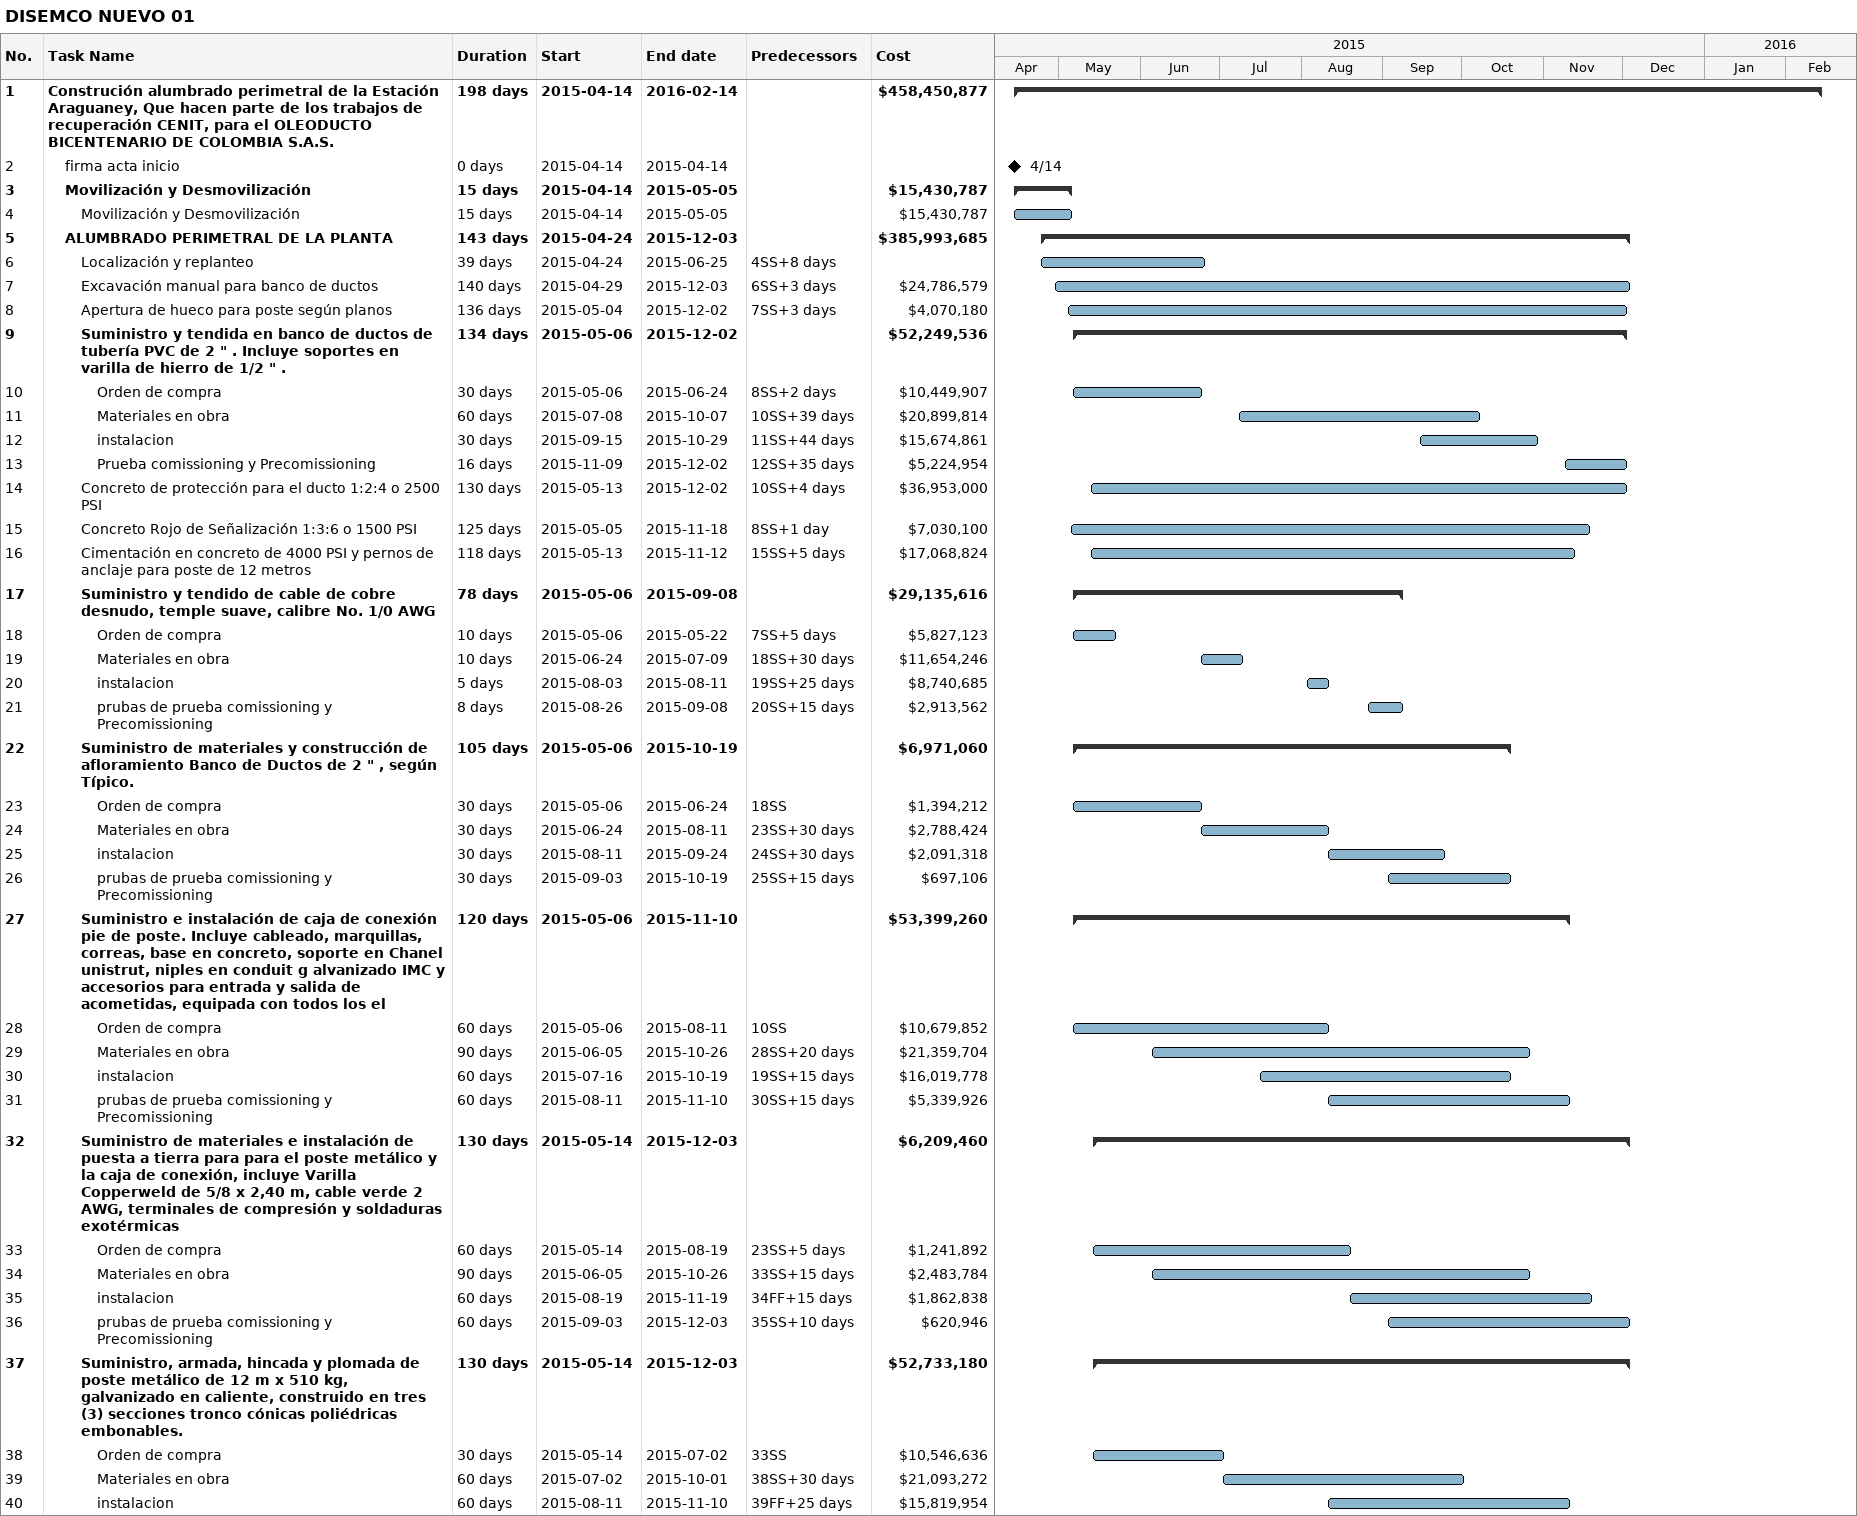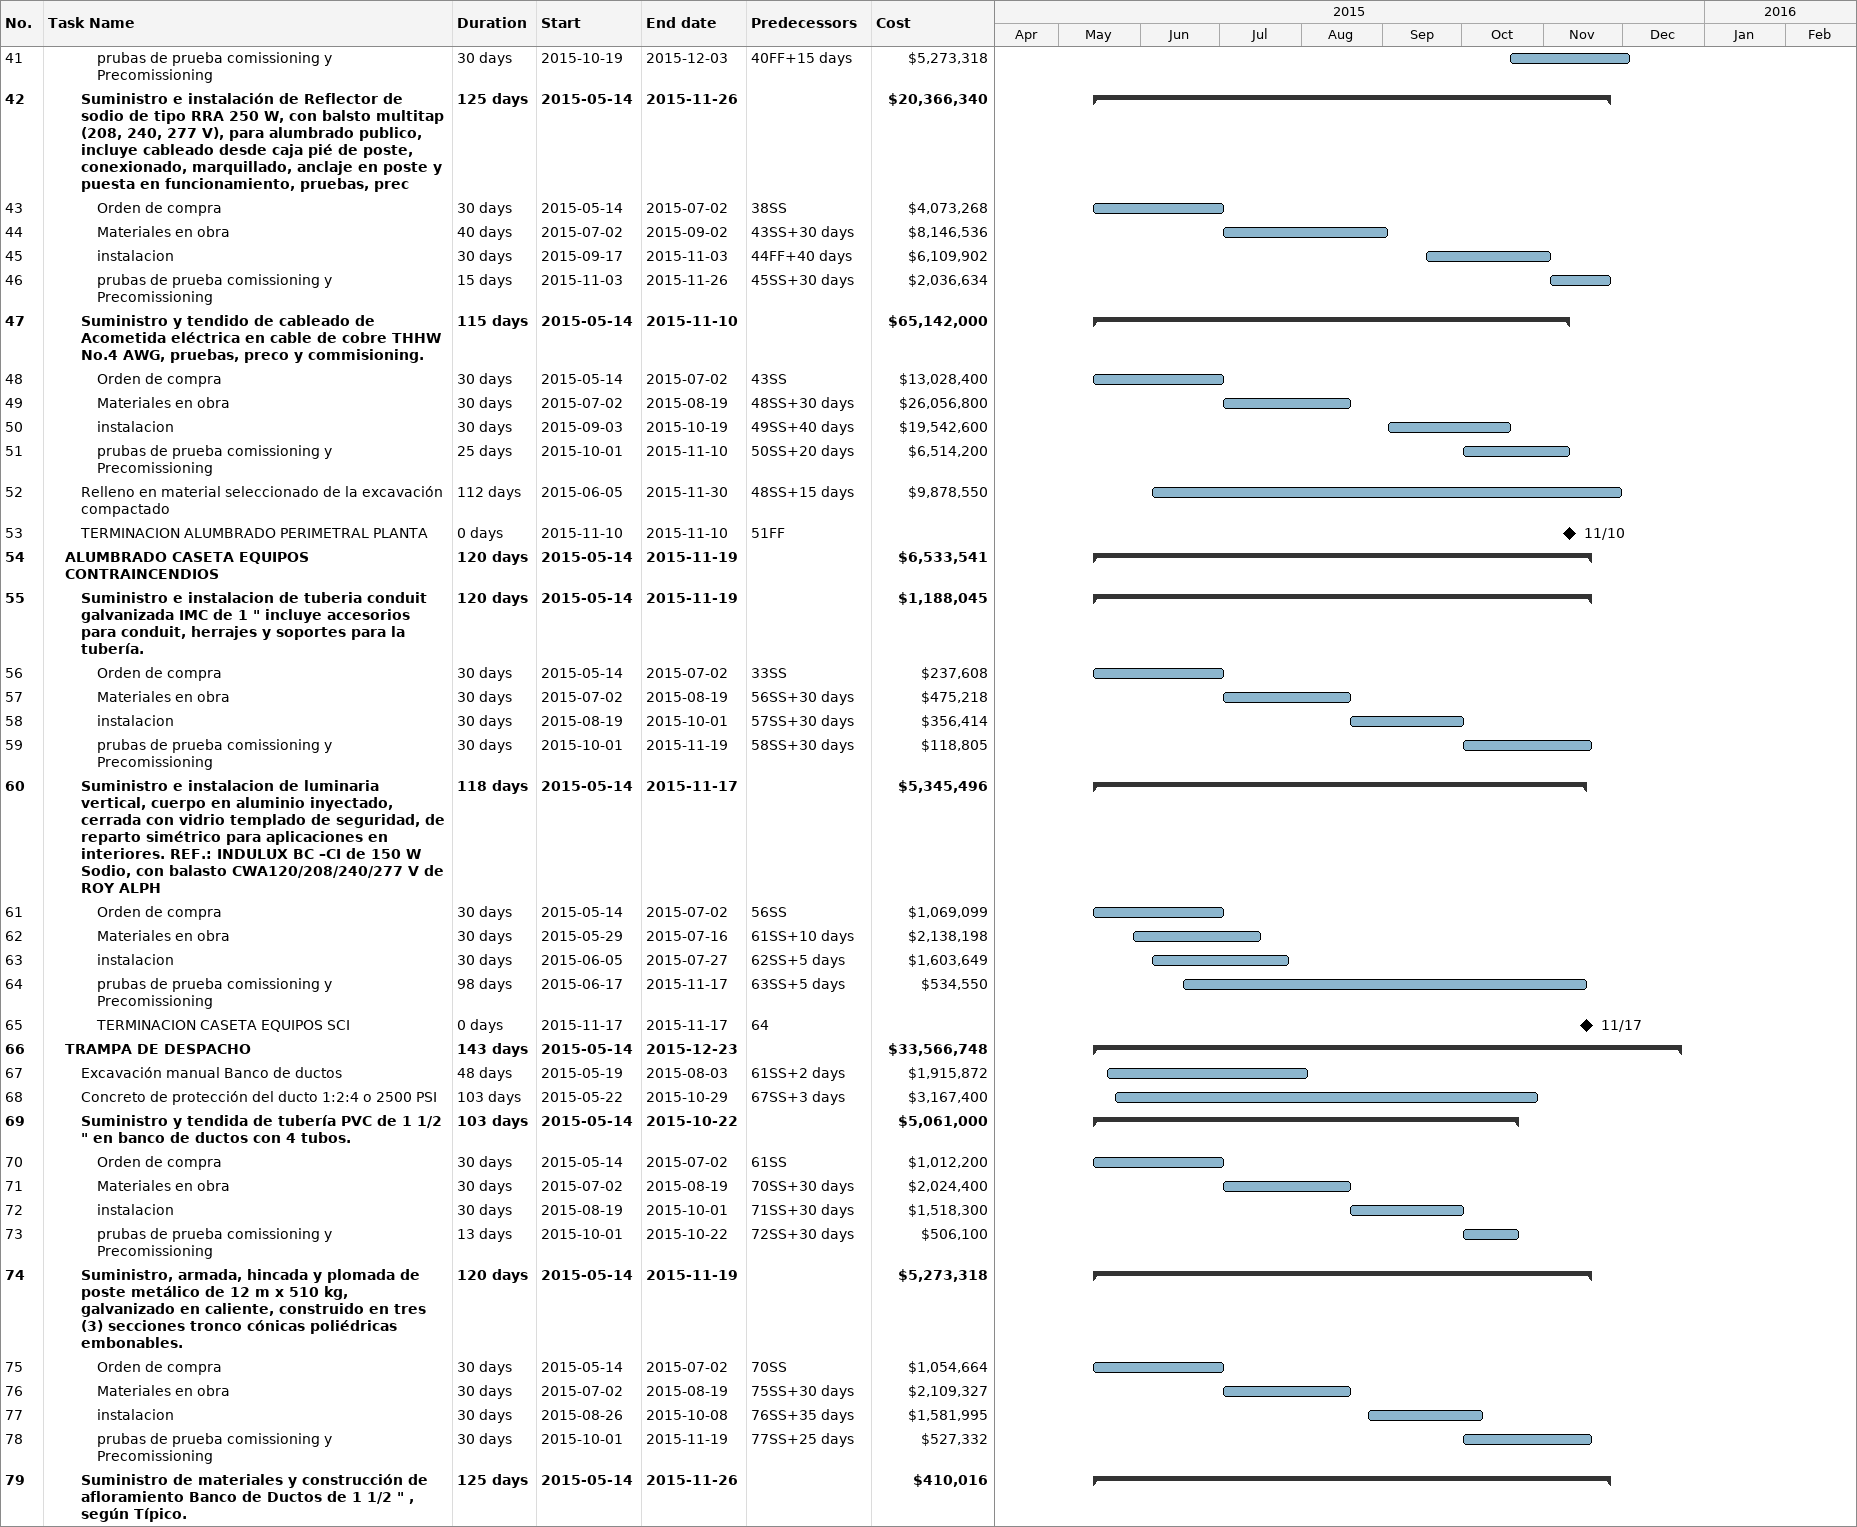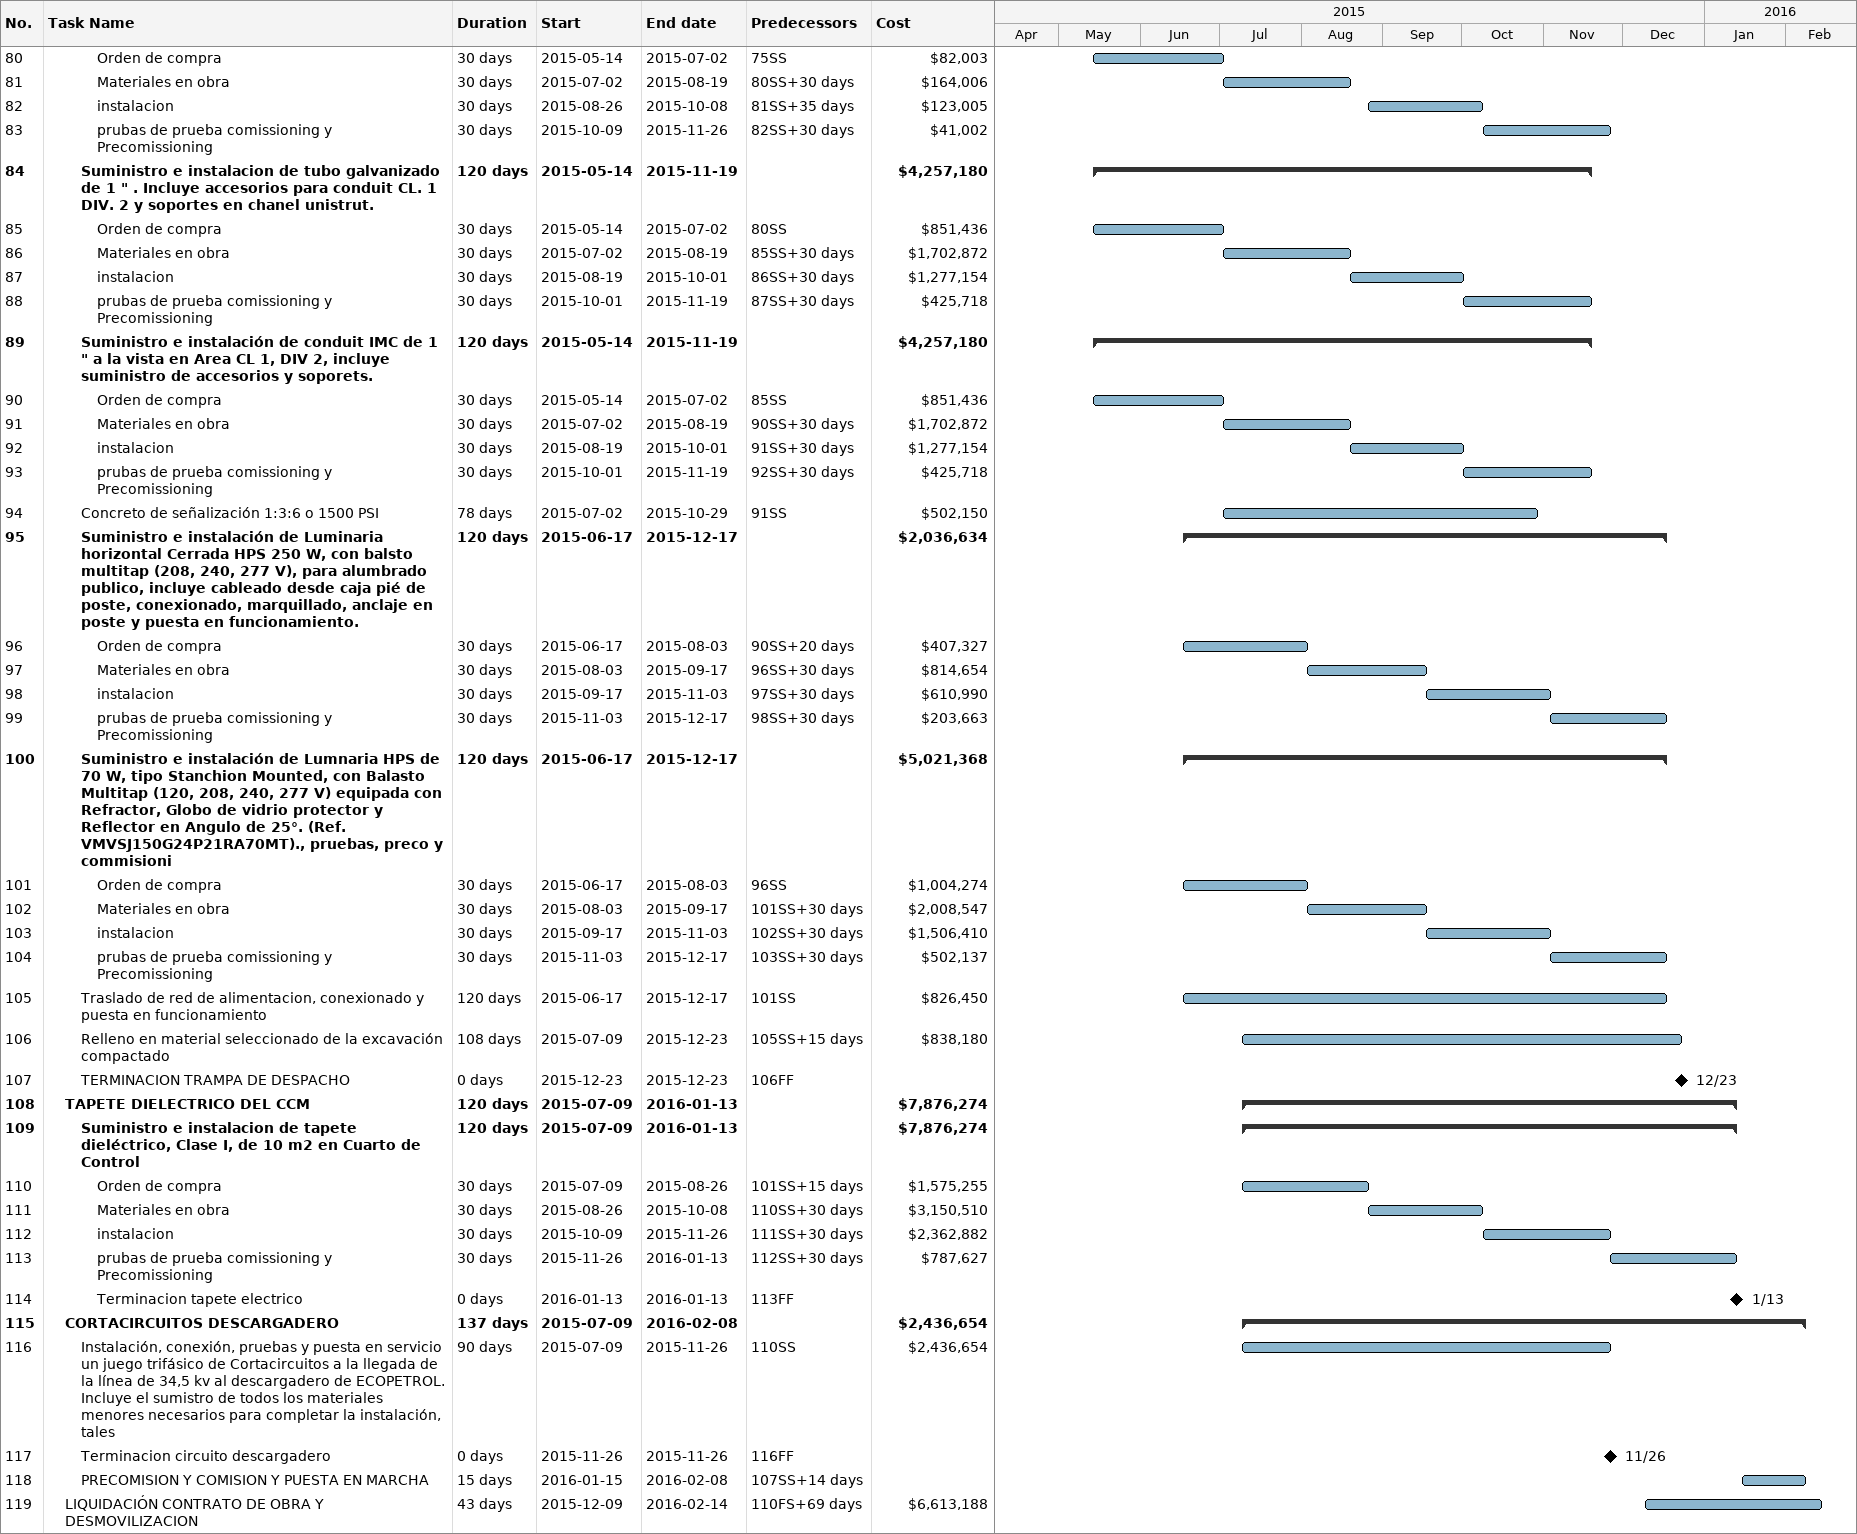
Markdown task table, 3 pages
DISEMCO NUEVO 01

| ID | Level | Task | Duration | Start | Finish | Predecessors | Cost ($) |
|---|---|---|---|---|---|---|---|
| 1 | 1 | **Construción alumbrado perimetral de la Estación Araguaney, Que hacen parte de los trabajos de recuperación CENIT, para el OLEODUCTO BICENTENARIO DE COLOMBIA S.A.S.** | 198d | 2015-04-14 | 2016-02-14 |  | 458450877 |
| 2 | 2 | firma acta inicio | 0d | 2015-04-14 | 2015-04-14 |  |  |
| 3 | 2 | **Movilización y Desmovilización** | 15d | 2015-04-14 | 2015-05-05 |  | 15430787 |
| 4 | 3 | Movilización y Desmovilización | 15d | 2015-04-14 | 2015-05-05 |  | 15430787 |
| 5 | 2 | **ALUMBRADO PERIMETRAL DE LA PLANTA** | 143d | 2015-04-24 | 2015-12-03 |  | 385993685 |
| 6 | 3 | Localización y replanteo | 39d | 2015-04-24 | 2015-06-25 | 4SS+8d |  |
| 7 | 3 | Excavación manual para banco de ductos | 140d | 2015-04-29 | 2015-12-03 | 6SS+3d | 24786579 |
| 8 | 3 | Apertura de hueco para poste según planos | 136d | 2015-05-04 | 2015-12-02 | 7SS+3d | 4070180 |
| 9 | 3 | **Suministro y tendida en banco de ductos de tubería PVC de 2 " . Incluye soportes en varilla de hierro de 1/2 " .** | 134d | 2015-05-06 | 2015-12-02 |  | 52249536 |
| 10 | 4 | Orden de compra | 30d | 2015-05-06 | 2015-06-24 | 8SS+2d | 10449907 |
| 11 | 4 | Materiales en obra | 60d | 2015-07-08 | 2015-10-07 | 10SS+39d | 20899814 |
| 12 | 4 | instalacion | 30d | 2015-09-15 | 2015-10-29 | 11SS+44d | 15674861 |
| 13 | 4 | Prueba comissioning y Precomissioning | 16d | 2015-11-09 | 2015-12-02 | 12SS+35d | 5224954 |
| 14 | 3 | Concreto de protección para el ducto 1:2:4 o 2500 PSI | 130d | 2015-05-13 | 2015-12-02 | 10SS+4d | 36953000 |
| 15 | 3 | Concreto Rojo de Señalización 1:3:6 o 1500 PSI | 125d | 2015-05-05 | 2015-11-18 | 8SS+1d | 7030100 |
| 16 | 3 | Cimentación en concreto de 4000 PSI y pernos de anclaje para poste de 12 metros | 118d | 2015-05-13 | 2015-11-12 | 15SS+5d | 17068824 |
| 17 | 3 | **Suministro y tendido de cable de cobre desnudo, temple suave, calibre No. 1/0 AWG** | 78d | 2015-05-06 | 2015-09-08 |  | 29135616 |
| 18 | 4 | Orden de compra | 10d | 2015-05-06 | 2015-05-22 | 7SS+5d | 5827123 |
| 19 | 4 | Materiales en obra | 10d | 2015-06-24 | 2015-07-09 | 18SS+30d | 11654246 |
| 20 | 4 | instalacion | 5d | 2015-08-03 | 2015-08-11 | 19SS+25d | 8740685 |
| 21 | 4 | prubas de prueba comissioning y Precomissioning | 8d | 2015-08-26 | 2015-09-08 | 20SS+15d | 2913562 |
| 22 | 3 | **Suministro de materiales y construcción de afloramiento Banco de Ductos de 2 " , según Típico.** | 105d | 2015-05-06 | 2015-10-19 |  | 6971060 |
| 23 | 4 | Orden de compra | 30d | 2015-05-06 | 2015-06-24 | 18SS | 1394212 |
| 24 | 4 | Materiales en obra | 30d | 2015-06-24 | 2015-08-11 | 23SS+30d | 2788424 |
| 25 | 4 | instalacion | 30d | 2015-08-11 | 2015-09-24 | 24SS+30d | 2091318 |
| 26 | 4 | prubas de prueba comissioning y Precomissioning | 30d | 2015-09-03 | 2015-10-19 | 25SS+15d | 697106 |
| 27 | 3 | **Suministro e instalación de caja de conexión pie de poste. Incluye cableado, marquillas, correas, base en concreto, soporte en Chanel unistrut, niples en conduit g alvanizado IMC y accesorios para entrada y salida de acometidas, equipada con todos los el** | 120d | 2015-05-06 | 2015-11-10 |  | 53399260 |
| 28 | 4 | Orden de compra | 60d | 2015-05-06 | 2015-08-11 | 10SS | 10679852 |
| 29 | 4 | Materiales en obra | 90d | 2015-06-05 | 2015-10-26 | 28SS+20d | 21359704 |
| 30 | 4 | instalacion | 60d | 2015-07-16 | 2015-10-19 | 19SS+15d | 16019778 |
| 31 | 4 | prubas de prueba comissioning y Precomissioning | 60d | 2015-08-11 | 2015-11-10 | 30SS+15d | 5339926 |
| 32 | 3 | **Suministro de materiales e instalación de puesta a tierra para para el poste metálico y la caja de conexión, incluye Varilla Copperweld de 5/8 x 2,40 m, cable verde 2 AWG, terminales de compresión y soldaduras exotérmicas** | 130d | 2015-05-14 | 2015-12-03 |  | 6209460 |
| 33 | 4 | Orden de compra | 60d | 2015-05-14 | 2015-08-19 | 23SS+5d | 1241892 |
| 34 | 4 | Materiales en obra | 90d | 2015-06-05 | 2015-10-26 | 33SS+15d | 2483784 |
| 35 | 4 | instalacion | 60d | 2015-08-19 | 2015-11-19 | 34FF+15d | 1862838 |
| 36 | 4 | prubas de prueba comissioning y Precomissioning | 60d | 2015-09-03 | 2015-12-03 | 35SS+10d | 620946 |
| 37 | 3 | **Suministro, armada, hincada y plomada de poste metálico de 12 m x 510 kg, galvanizado en caliente, construido en tres (3) secciones tronco cónicas poliédricas embonables.** | 130d | 2015-05-14 | 2015-12-03 |  | 52733180 |
| 38 | 4 | Orden de compra | 30d | 2015-05-14 | 2015-07-02 | 33SS | 10546636 |
| 39 | 4 | Materiales en obra | 60d | 2015-07-02 | 2015-10-01 | 38SS+30d | 21093272 |
| 40 | 4 | instalacion | 60d | 2015-08-11 | 2015-11-10 | 39FF+25d | 15819954 |
| 41 | 4 | prubas de prueba comissioning y Precomissioning | 30d | 2015-10-19 | 2015-12-03 | 40FF+15d | 5273318 |
| 42 | 3 | **Suministro e instalación de Reflector de sodio de tipo RRA 250 W, con balsto multitap (208, 240, 277 V), para alumbrado publico, incluye cableado desde caja pié de poste, conexionado, marquillado, anclaje en poste y puesta en funcionamiento, pruebas, prec** | 125d | 2015-05-14 | 2015-11-26 |  | 20366340 |
| 43 | 4 | Orden de compra | 30d | 2015-05-14 | 2015-07-02 | 38SS | 4073268 |
| 44 | 4 | Materiales en obra | 40d | 2015-07-02 | 2015-09-02 | 43SS+30d | 8146536 |
| 45 | 4 | instalacion | 30d | 2015-09-17 | 2015-11-03 | 44FF+40d | 6109902 |
| 46 | 4 | prubas de prueba comissioning y Precomissioning | 15d | 2015-11-03 | 2015-11-26 | 45SS+30d | 2036634 |
| 47 | 3 | **Suministro y tendido de cableado de Acometida eléctrica en cable de cobre THHW No.4 AWG, pruebas, preco y commisioning.** | 115d | 2015-05-14 | 2015-11-10 |  | 65142000 |
| 48 | 4 | Orden de compra | 30d | 2015-05-14 | 2015-07-02 | 43SS | 13028400 |
| 49 | 4 | Materiales en obra | 30d | 2015-07-02 | 2015-08-19 | 48SS+30d | 26056800 |
| 50 | 4 | instalacion | 30d | 2015-09-03 | 2015-10-19 | 49SS+40d | 19542600 |
| 51 | 4 | prubas de prueba comissioning y Precomissioning | 25d | 2015-10-01 | 2015-11-10 | 50SS+20d | 6514200 |
| 52 | 3 | Relleno en material seleccionado de la excavación compactado | 112d | 2015-06-05 | 2015-11-30 | 48SS+15d | 9878550 |
| 53 | 3 | TERMINACION ALUMBRADO PERIMETRAL PLANTA | 0d | 2015-11-10 | 2015-11-10 | 51FF |  |
| 54 | 2 | **ALUMBRADO CASETA EQUIPOS CONTRAINCENDIOS** | 120d | 2015-05-14 | 2015-11-19 |  | 6533541 |
| 55 | 3 | **Suministro e instalacion de tuberia conduit galvanizada IMC de 1 " incluye accesorios para conduit, herrajes y soportes para la tubería.** | 120d | 2015-05-14 | 2015-11-19 |  | 1188045 |
| 56 | 4 | Orden de compra | 30d | 2015-05-14 | 2015-07-02 | 33SS | 237608 |
| 57 | 4 | Materiales en obra | 30d | 2015-07-02 | 2015-08-19 | 56SS+30d | 475218 |
| 58 | 4 | instalacion | 30d | 2015-08-19 | 2015-10-01 | 57SS+30d | 356414 |
| 59 | 4 | prubas de prueba comissioning y Precomissioning | 30d | 2015-10-01 | 2015-11-19 | 58SS+30d | 118805 |
| 60 | 3 | **Suministro e instalacion de luminaria vertical, cuerpo en aluminio inyectado, cerrada con vidrio templado de seguridad, de reparto simétrico para aplicaciones en interiores. REF.: INDULUX BC –CI de 150 W Sodio, con balasto CWA120/208/240/277 V de ROY ALPH** | 118d | 2015-05-14 | 2015-11-17 |  | 5345496 |
| 61 | 4 | Orden de compra | 30d | 2015-05-14 | 2015-07-02 | 56SS | 1069099 |
| 62 | 4 | Materiales en obra | 30d | 2015-05-29 | 2015-07-16 | 61SS+10d | 2138198 |
| 63 | 4 | instalacion | 30d | 2015-06-05 | 2015-07-27 | 62SS+5d | 1603649 |
| 64 | 4 | prubas de prueba comissioning y Precomissioning | 98d | 2015-06-17 | 2015-11-17 | 63SS+5d | 534550 |
| 65 | 4 | TERMINACION CASETA EQUIPOS SCI | 0d | 2015-11-17 | 2015-11-17 | 64 |  |
| 66 | 2 | **TRAMPA DE DESPACHO** | 143d | 2015-05-14 | 2015-12-23 |  | 33566748 |
| 67 | 3 | Excavación manual Banco de ductos | 48d | 2015-05-19 | 2015-08-03 | 61SS+2d | 1915872 |
| 68 | 3 | Concreto de protección del ducto 1:2:4 o 2500 PSI | 103d | 2015-05-22 | 2015-10-29 | 67SS+3d | 3167400 |
| 69 | 3 | **Suministro y tendida de tubería PVC de 1 1/2 " en banco de ductos con 4 tubos.** | 103d | 2015-05-14 | 2015-10-22 |  | 5061000 |
| 70 | 4 | Orden de compra | 30d | 2015-05-14 | 2015-07-02 | 61SS | 1012200 |
| 71 | 4 | Materiales en obra | 30d | 2015-07-02 | 2015-08-19 | 70SS+30d | 2024400 |
| 72 | 4 | instalacion | 30d | 2015-08-19 | 2015-10-01 | 71SS+30d | 1518300 |
| 73 | 4 | prubas de prueba comissioning y Precomissioning | 13d | 2015-10-01 | 2015-10-22 | 72SS+30d | 506100 |
| 74 | 3 | **Suministro, armada, hincada y plomada de poste metálico de 12 m x 510 kg, galvanizado en caliente, construido en tres (3) secciones tronco cónicas poliédricas embonables.** | 120d | 2015-05-14 | 2015-11-19 |  | 5273318 |
| 75 | 4 | Orden de compra | 30d | 2015-05-14 | 2015-07-02 | 70SS | 1054664 |
| 76 | 4 | Materiales en obra | 30d | 2015-07-02 | 2015-08-19 | 75SS+30d | 2109327 |
| 77 | 4 | instalacion | 30d | 2015-08-26 | 2015-10-08 | 76SS+35d | 1581995 |
| 78 | 4 | prubas de prueba comissioning y Precomissioning | 30d | 2015-10-01 | 2015-11-19 | 77SS+25d | 527332 |
| 79 | 3 | **Suministro de materiales y construcción de afloramiento Banco de Ductos de 1 1/2 " , según Típico.** | 125d | 2015-05-14 | 2015-11-26 |  | 410016 |
| 80 | 4 | Orden de compra | 30d | 2015-05-14 | 2015-07-02 | 75SS | 82003 |
| 81 | 4 | Materiales en obra | 30d | 2015-07-02 | 2015-08-19 | 80SS+30d | 164006 |
| 82 | 4 | instalacion | 30d | 2015-08-26 | 2015-10-08 | 81SS+35d | 123005 |
| 83 | 4 | prubas de prueba comissioning y Precomissioning | 30d | 2015-10-09 | 2015-11-26 | 82SS+30d | 41002 |
| 84 | 3 | **Suministro e instalacion de tubo galvanizado de 1 " . Incluye accesorios para conduit CL. 1 DIV. 2 y soportes en chanel unistrut.** | 120d | 2015-05-14 | 2015-11-19 |  | 4257180 |
| 85 | 4 | Orden de compra | 30d | 2015-05-14 | 2015-07-02 | 80SS | 851436 |
| 86 | 4 | Materiales en obra | 30d | 2015-07-02 | 2015-08-19 | 85SS+30d | 1702872 |
| 87 | 4 | instalacion | 30d | 2015-08-19 | 2015-10-01 | 86SS+30d | 1277154 |
| 88 | 4 | prubas de prueba comissioning y Precomissioning | 30d | 2015-10-01 | 2015-11-19 | 87SS+30d | 425718 |
| 89 | 3 | **Suministro e instalación de conduit IMC de 1 " a la vista en Area CL 1, DIV 2, incluye suministro de accesorios y soporets.** | 120d | 2015-05-14 | 2015-11-19 |  | 4257180 |
| 90 | 4 | Orden de compra | 30d | 2015-05-14 | 2015-07-02 | 85SS | 851436 |
| 91 | 4 | Materiales en obra | 30d | 2015-07-02 | 2015-08-19 | 90SS+30d | 1702872 |
| 92 | 4 | instalacion | 30d | 2015-08-19 | 2015-10-01 | 91SS+30d | 1277154 |
| 93 | 4 | prubas de prueba comissioning y Precomissioning | 30d | 2015-10-01 | 2015-11-19 | 92SS+30d | 425718 |
| 94 | 3 | Concreto de señalización 1:3:6 o 1500 PSI | 78d | 2015-07-02 | 2015-10-29 | 91SS | 502150 |
| 95 | 3 | **Suministro e instalación de Luminaria horizontal Cerrada HPS 250 W, con balsto multitap (208, 240, 277 V), para alumbrado publico, incluye cableado desde caja pié de poste, conexionado, marquillado, anclaje en poste y puesta en funcionamiento.** | 120d | 2015-06-17 | 2015-12-17 |  | 2036634 |
| 96 | 4 | Orden de compra | 30d | 2015-06-17 | 2015-08-03 | 90SS+20d | 407327 |
| 97 | 4 | Materiales en obra | 30d | 2015-08-03 | 2015-09-17 | 96SS+30d | 814654 |
| 98 | 4 | instalacion | 30d | 2015-09-17 | 2015-11-03 | 97SS+30d | 610990 |
| 99 | 4 | prubas de prueba comissioning y Precomissioning | 30d | 2015-11-03 | 2015-12-17 | 98SS+30d | 203663 |
| 100 | 3 | **Suministro e instalación de Lumnaria HPS de 70 W, tipo Stanchion Mounted, con Balasto Multitap (120, 208, 240, 277 V) equipada con Refractor, Globo de vidrio protector y Reflector en Angulo de 25°. (Ref. VMVSJ150G24P21RA70MT)., pruebas, preco y commisioni** | 120d | 2015-06-17 | 2015-12-17 |  | 5021368 |
| 101 | 4 | Orden de compra | 30d | 2015-06-17 | 2015-08-03 | 96SS | 1004274 |
| 102 | 4 | Materiales en obra | 30d | 2015-08-03 | 2015-09-17 | 101SS+30d | 2008547 |
| 103 | 4 | instalacion | 30d | 2015-09-17 | 2015-11-03 | 102SS+30d | 1506410 |
| 104 | 4 | prubas de prueba comissioning y Precomissioning | 30d | 2015-11-03 | 2015-12-17 | 103SS+30d | 502137 |
| 105 | 3 | Traslado de red de alimentacion, conexionado y puesta en funcionamiento | 120d | 2015-06-17 | 2015-12-17 | 101SS | 826450 |
| 106 | 3 | Relleno en material seleccionado de la excavación compactado | 108d | 2015-07-09 | 2015-12-23 | 105SS+15d | 838180 |
| 107 | 3 | TERMINACION TRAMPA DE DESPACHO | 0d | 2015-12-23 | 2015-12-23 | 106FF |  |
| 108 | 2 | **TAPETE DIELECTRICO DEL CCM** | 120d | 2015-07-09 | 2016-01-13 |  | 7876274 |
| 109 | 3 | **Suministro e instalacion de tapete dieléctrico, Clase I, de 10 m2 en Cuarto de Control** | 120d | 2015-07-09 | 2016-01-13 |  | 7876274 |
| 110 | 4 | Orden de compra | 30d | 2015-07-09 | 2015-08-26 | 101SS+15d | 1575255 |
| 111 | 4 | Materiales en obra | 30d | 2015-08-26 | 2015-10-08 | 110SS+30d | 3150510 |
| 112 | 4 | instalacion | 30d | 2015-10-09 | 2015-11-26 | 111SS+30d | 2362882 |
| 113 | 4 | prubas de prueba comissioning y Precomissioning | 30d | 2015-11-26 | 2016-01-13 | 112SS+30d | 787627 |
| 114 | 4 | Terminacion tapete electrico | 0d | 2016-01-13 | 2016-01-13 | 113FF |  |
| 115 | 2 | **CORTACIRCUITOS DESCARGADERO** | 137d | 2015-07-09 | 2016-02-08 |  | 2436654 |
| 116 | 3 | Instalación, conexión, pruebas y puesta en servicio un juego trifásico de Cortacircuitos a la llegada de la línea de 34,5 kv al descargadero de ECOPETROL. Incluye el sumistro de todos los materiales menores necesarios para completar la instalación, tales | 90d | 2015-07-09 | 2015-11-26 | 110SS | 2436654 |
| 117 | 3 | Terminacion circuito descargadero | 0d | 2015-11-26 | 2015-11-26 | 116FF |  |
| 118 | 3 | PRECOMISION Y COMISION Y PUESTA EN MARCHA | 15d | 2016-01-15 | 2016-02-08 | 107SS+14d |  |
| 119 | 2 | LIQUIDACIÓN CONTRATO DE OBRA Y DESMOVILIZACION | 43d | 2015-12-09 | 2016-02-14 | 110FS+69d | 6613188 |
